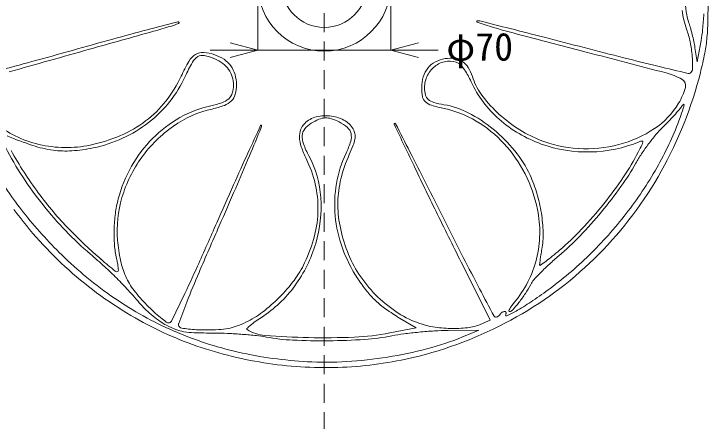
# Model space of a CAD drawing. Units: millimetres at full size, sheet at 1:5; details may follow other scales. Extents: x -1002 to 1017, y -687 to 676.
# Drawn here: x -674.6 to -309.3, y -84.1 to 130.1 of the extents above; entities that cross this region are included whole.
import ezdxf
from ezdxf.enums import TextEntityAlignment as Align

# ---------------------------------------------------------------- set-up
doc = ezdxf.new("R2010")
doc.units = ezdxf.units.MM
doc.header["$LTSCALE"] = 5
doc.linetypes.add('DASHED2', pattern=[3, 2, -1])
doc.layers.add('F-0', color=7, linetype='Continuous', lineweight=15)
doc.styles.add('ＭＳ ゴシック', font='')
doc.styles.get('ＭＳ ゴシック').set_extended_font_data('MS Gothic')

msp = doc.modelspace()

# ---------------------------------------------------------------- linework, layer by layer
at = {"layer": 'F-0'}
for p, q in [((-546.278, 111.043), (-546.278, 145.528)), ((-546.278, 111.003), (-560.766, 114.886)), ((-476.278, 111.003), (-461.789, 114.886)), ((-546.278, 111.003), (-571.278, 111.003)), ((-546.278, 111.003), (-560.766, 107.121)), ((-476.278, 111.003), (-451.278, 111.003)), ((-476.278, 111.003), (-461.789, 107.121))]:
    msp.add_line(p, q, dxfattribs=at)
at = {"layer": 'F-0', "linetype": 'DASHED2'}
msp.add_line((-511.278, 145.528), (-511.278, -425.482), dxfattribs=at)
at = {"layer": 'F-0'}
for points in [[(-546.278, 111.003), (-476.278, 111.003), (-476.278, 145.528)], [(-313.004, 116.083), (-315.076, 104.833), (-316.221, 112.291)], [(-438.436, -2.102), (-423.944, -31.038), (-429.184, -33.227)], [(-471.624, -29.906), (-462.977, -35.097), (-476.874, -37.739)], [(-446.111, -36.375), (-429.952, -36.167), (-436.361, -38.899)]]:
    msp.add_lwpolyline(points, dxfattribs=at)
for radius in [35, 22.5]:
    msp.add_circle((-511.278, 145.528), radius, dxfattribs=at)
for centre, radius, start, end in [((-1831.42, 146.058), 1522.114, 359.30887, 0.02919), ((-184.493, 150.489), 137.651, 185.96971, 188.71061), ((-281.855, 136.796), 41.466, 186.81927, 193.71858), ((-300.626, 132.696), 20.163, 188.71059, 200.0283), ((-560.772, 145.326), 249.678, 354.61797, 356.51098), ((4005.798, -17236.326), 17959.881, 104.82124, 104.87441), ((-617.358, 206.033), 86.18, 286.91102, 289.95509), ((-588.242, 125.357), 0.67, 44.99992, 104.82129), ((-588.113, 125.486), 0.488, 289.95512, 45.00008), ((-430.647, 126.112), 0.426, 91.62158, 250.90697), ((-375.336, 285.902), 169.518, 250.90699, 253.91691), ((-430.528, 121.922), 4.618, 75.88796, 91.6216), ((-5253.853, -19063.547), 19787.102, 75.84057, 75.88801), ((-278.177, 137.694), 45.252, 193.7186, 200.18031), ((-359.762, 111.14), 42.78, 16.01596, 20.02832), ((-446.847, 129.355), 137.44, 355.10852, 359.30898), ((-12776.63, 43393.719), 44952.995, 285.67029, 285.71475), ((-68.672, -1895.781), 2087.463, 104.87432, 105.38723), ((-721.447, 548.391), 444.012, 285.71474, 286.91107), ((-220.128, 824.233), 729.777, 253.91694, 255.28148), ((-1359.19, -3626.05), 3865.899, 75.56607, 75.84063), ((-363.559, 106.313), 45.715, 11.44619, 20.18025), ((-417.205, 94.651), 102.542, 13.92803, 16.01606), ((-378.577, 128.162), 66.676, 349.56343, 354.61793), ((1694.346, 8112.188), 8264.994, 255.2815, 255.51183), ((-2203.221, -6905.255), 7251.984, 75.39461, 75.56604), ((-420.751, 93.771), 106.195, 11.85449, 13.92808), ((-384.452, 124.016), 74.817, 348.80234, 355.10855), ((457.143, -3806.402), 4069.117, 105.38724, 105.69847), ((-380.654, 102.852), 63.157, 4.5913, 11.44619), ((-376.957, 102.963), 61.448, 8.73094, 11.85452), ((6854.235, -26584.573), 27726.66, 105.67029, 105.76128), ((-1646.815, 3679.423), 3706.756, 285.35681, 285.69852), ((-575.394, 103.099), 6.746, 85.47952, 122.44462), ((-576.874, 84.374), 25.53, 71.73561, 85.4795), ((383.7, 3022.255), 3007.042, 255.39458, 255.80734), ((-2395.314, -7714.826), 8081.861, 75.20379, 75.51182), ((-573.223, 99.684), 10.792, 122.44456, 149.45545), ((-573.852, 100.896), 7.842, 120.83339, 151.11753), ((-575.417, 103.517), 4.789, 78.18262, 120.83347), ((-580.689, 78.321), 30.531, 67.32358, 78.18262), ((-576.403, 88.577), 19.416, 53.07346, 67.32355), ((-574.978, 90.119), 19.479, 55.79186, 71.73557), ((-572.113, 94.334), 14.383, 35.77866, 55.79193), ((-445.037, 90.007), 16.777, 99.04587, 117.72954), ((-445.011, 89.848), 16.938, 82.06862, 99.04587), ((-444.031, 96.882), 9.836, 56.5652, 82.06856), ((32.649, 1634.16), 1575.244, 255.80729, 256.47697), ((-385.569, 102.457), 68.088, 358.99446, 4.59137), ((-507.828, 148.44), 200.587, 345.78182, 348.80228), ((-1169.856, 1942.713), 1905.743, 284.79468, 285.35686), ((-506.477, 60.298), 88.293, 149.45544, 155.20169), ((-487.318, 53.161), 106.669, 151.11751, 155.60938), ((-573.547, 92.378), 14.661, 35.48291, 53.07339), ((-572.155, 94.304), 14.435, 15.80659, 35.77869), ((-444.134, 91.299), 14.358, 125.66769, 153.01258), ((-446.954, 93.655), 12.656, 117.72944, 140.80846), ((-445.163, 92.732), 12.593, 96.12834, 125.66764), ((-445.406, 94.991), 10.322, 61.84501, 96.12832), ((-442.566, 100.297), 4.304, 39.0592, 61.84507), ((-465.458, 81.72), 33.785, 34.06646, 39.05911), ((-444.349, 96.402), 10.412, 31.92234, 56.56518), ((1666.639, 8428.146), 8562.96, 256.4769, 256.58576), ((-572.718, 92.969), 13.643, 17.1688, 35.48293), ((-446.468, 93.258), 13.284, 140.80843, 163.24456), ((-470.42, 78.365), 39.775, 29.05498, 34.06641), ((-452.556, 91.289), 20.082, 16.84778, 31.9223), ((-522.147, 152.068), 215.359, 330.91944, 345.78173), ((-340.534, 64.289), 35.946, 61.00549, 75.20375), ((-319.547, 100.19), 1.431, 256.58575, 301.71749), ((-320.239, 101.31), 2.748, 301.71743, 358.99451), ((-646.506, 124.995), 65.96, 321.8205, 335.20171), ((-640.995, 122.842), 62.068, 321.32875, 335.60944), ((-573.89, 92.607), 14.87, 359.99996, 17.16888), ((-577.242, 92.864), 19.722, 359.99999, 15.80662), ((-440.407, 91.433), 19.613, 163.24457, 180.00003), ((-443.908, 91.183), 14.613, 153.01259, 179.99998), ((-476.318, 75.088), 46.522, 24.59902, 29.05492), ((-403.828, 106.045), 30.832, 196.84771, 216.04854), ((-324.957, 92.397), 3.811, 344.72111, 61.00546), ((-572.306, 92.607), 13.285, 341.88377, 359.99999), ((-577.368, 92.864), 19.848, 345.28675, 359.99999), ((-433.415, 91.433), 26.605, 179.99995, 190.52877), ((-380.603, 118.908), 58.747, 204.59906, 228.83088), ((-353.008, 100.06), 32.89, 328.97947, 344.72109), ((-566.201, 90.609), 6.862, 312.18714, 341.88375), ((-565.516, 89.751), 7.594, 315.14718, 345.28673), ((-444.402, 91.183), 14.118, 179.99997, 195.18813), ((-373.681, 127.987), 68.118, 216.04853, 226.66426), ((-640.355, 120.158), 58.134, 307.10995, 321.82046), ((-644.737, 125.836), 66.86, 307.82283, 321.32875), ((-568.724, 93.394), 10.62, 289.63837, 312.18708), ((-567.515, 91.74), 10.414, 290.5313, 315.14719), ((-454.716, 87.474), 4.939, 190.52877, 227.15441), ((-453.379, 88.746), 4.816, 195.18803, 229.04836), ((-451.571, 90.829), 7.574, 229.04834, 254.23339), ((-558.964, 25.457), 57.543, 102.10441, 119.47615), ((-580.779, 127.177), 46.489, 282.10437, 289.63835), ((-580.762, 127.111), 48.184, 282.63152, 290.53131), ((-452.683, 89.667), 7.93, 227.15449, 253.58774), ((-427.891, 173.836), 95.674, 253.58782, 257.85449), ((-440.486, 130.093), 48.374, 254.23343, 260.63308), ((-455.409, 39.625), 43.318, 62.6207, 80.63307), ((-360.857, 104.78), 42.048, 303.60801, 328.9794), ((-341.159, 93.917), 21.861, 319.28495, 325.65575), ((-319.622, 79.201), 4.223, 128.25029, 145.65575), ((-333.944, 84.269), 12.195, 341.05252, 350.81485), ((-322.109, 82.355), 0.206, 350.81481, 128.25023), ((-557.577, 23.659), 57.835, 102.6316, 124.87409), ((-459.668, 26.18), 55.362, 59.16485, 77.85445), ((-470.081, 11.295), 75.222, 50.70539, 62.62064), ((-367.242, 134.811), 77.501, 226.66433, 236.71375), ((-439.584, 179.274), 152.149, 315.94654, 317.62689), ((-426.946, 167.744), 135.042, 317.62691, 319.28502), ((-610.077, 179.066), 304.147, 340.10459, 341.05249), ((-642.909, 123.535), 62.368, 292.96259, 307.10994), ((-554.793, 18.077), 66.021, 119.47614, 135.14682), ((-512.297, 63.193), 13.162, 103.99709, 135), ((-502.264, 46.553), 30.506, 112.82359, 121.37113), ((-510.436, 55.726), 20.858, 82.0336, 103.99703), ((-510.32, 65.695), 9.738, 92.80503, 112.82353), ((-510.343, 66.158), 9.275, 72.1642, 92.80505), ((-510.295, 56.729), 19.845, 59.46442, 82.03356), ((-515.531, 50.034), 26.213, 62.65564, 72.16426), ((-513.794, 53.392), 22.433, 49.1451, 62.65559), ((-505.828, 64.302), 11.052, 24.49544, 59.46439), ((-464.844, 17.511), 65.459, 42.68129, 59.16476), ((-373.997, 126.463), 68.783, 228.83096, 250.36058), ((-481.176, 132.416), 167.064, 330.71536, 340.10454), ((-437.67, 177.421), 149.485, 314.24373, 315.94653), ((-653.646, 107.776), 46.504, 228.75263, 244.11578), ((-646.37, 127.94), 69.524, 294.59141, 307.82279), ((-550.701, 13.792), 69.862, 124.87416, 144.17921), ((8404.857, -4051.42), 9853.64, 155.26571, 155.35876), ((-10484.038, 4224.426), 10772.739, 337.23202, 337.31865), ((-544.591, 71.358), 0.218, 18.43503, 155.26586), ((-545.779, 70.962), 1.469, 337.3186, 18.43499), ((-515.103, 65.999), 9.194, 135.00003, 159.63064), ((-516.756, 65.747), 6.161, 141.07316, 175.93754), ((-511.262, 61.31), 13.223, 121.3712, 141.07307), ((-502.989, 65.885), 5.915, 12.74778, 49.14509), ((-474.17, 72.201), 0.382, 89.99997, 205.51026), ((21926.71, 10761.854), 24821.101, 205.51038, 205.56905), ((-474.17, 72.157), 0.426, 27.17144, 90.00005), ((-33991.861, -17132.485), 37675.82, 27.14624, 27.17145), ((-473.112, 7.591), 80.007, 39.11623, 50.7053), ((-372.404, 126.949), 68.096, 236.71379, 247.78709), ((-371.984, 121.523), 62.151, 284.67569, 303.60796), ((-299.826, 35.89), 48.08, 134.24381, 140.21497), ((-607.736, 235.191), 183.352, 247.40116, 251.91549), ((-647.632, 120.169), 60.28, 244.11579, 256.76324), ((-652.488, 146.14), 86.919, 281.93135, 292.96257), ((-514.22, 65.671), 10.135, 159.63067, 182.52523), ((-512.446, 65.441), 10.481, 175.93754, 200.74756), ((-504.931, 65.446), 7.905, 342.6866, 12.74776), ((-503.423, 65.398), 8.409, 7.79948, 24.49543), ((-502.475, 65.528), 7.453, 349.52092, 7.79953), ((-247.032, -8.073), 116.782, 140.21501, 143.29206), ((-648.067, 131.647), 73.6, 281.91354, 294.59138), ((-552.399, 15.695), 69.398, 135.14684, 150.4096), ((-506.881, 65.995), 17.481, 182.52523, 199.09602), ((-542.564, 77.177), 47.325, 334.68235, 342.68653), ((-511.351, 67.169), 16.479, 338.39109, 349.52086), ((-373.965, 123.125), 63.965, 247.78707, 266.74232), ((-372.699, 128.563), 71.102, 271.26446, 292.48623), ((-343.56, 58.166), 5.088, 96.44742, 112.48624), ((-344.088, 62.837), 0.387, 353.85572, 96.4475), ((-347.753, 63.231), 4.074, 334.0842, 353.85567), ((-511.364, 147.712), 189.27, 207.6233, 213.10088), ((-645.551, 119.387), 61.531, 251.91543, 262.10552), ((-646.873, 123.398), 63.597, 256.76326, 269.07572), ((-646.93, 119.841), 60.04, 269.07573, 281.93132), ((-649.401, 137.97), 80.063, 273.82972, 281.91355), ((-470.029, 78.753), 56.48, 199.09599, 206.01247), ((-470.677, 81.264), 55.147, 200.74748, 207.99985), ((-608.389, 105.607), 120.852, 335.83073, 338.39106), ((-468.57, 14.075), 70.528, 26.8395, 42.68126), ((-372.731, 130.009), 72.548, 250.36064, 271.26448), ((-373.687, 128.024), 68.872, 266.74233, 284.67566), ((-567.117, 169.823), 247.964, 333.04466, 334.08423), ((-243.105, -11.001), 121.68, 143.29208, 146.3421), ((-489.759, 162.866), 213.725, 209.31206, 212.85976), ((-647.308, 106.715), 48.738, 262.10553, 273.8297), ((1048.304, -676.92), 1760.055, 155.35872, 155.95459), ((-2240.743, 764.681), 1832.843, 336.65729, 337.23208), ((-567.389, 29.842), 54.386, 3.82325, 27.99976), ((-443.287, 30.212), 62.501, 154.68235, 170.17875), ((-429.651, 25.394), 75.059, 155.83072, 166.10155), ((-3100.446, -1293.083), 2960.317, 26.78874, 27.14626), ((-458.64, 19.359), 61.355, 24.97542, 39.11615), ((-454.83, 112.72), 121.991, 325.91, 333.04468), ((-283.942, 16.191), 72.618, 146.34215, 150.83173), ((-550.117, 13.37), 70.582, 144.17927, 163.37828), ((-577.581, 26.267), 63.196, 13.2318, 26.01246), ((-461.651, 115.38), 130.898, 324.43852, 330.83176), ((-550.935, 14.864), 71.081, 150.40968, 165.40068), ((1946.847, 1202.377), 2672.094, 205.56908, 206.15373), ((-516.538, 152.249), 207.609, 322.73771, 330.71533), ((-525.735, 139.715), 183.568, 210.21747, 218.98747), ((-507.922, 149.956), 193.379, 213.10093, 218.49101), ((-491.734, 161.59), 211.373, 212.85969, 216.43695), ((-472.953, 11.857), 75.44, 11.77777, 26.83951), ((-464.961, 16.415), 68.328, 16.44025, 24.97543), ((-508.513, 144.486), 199.759, 315.19492, 330.91944), ((-532.965, 165.602), 216.339, 321.26394, 325.90999), ((2744.155, -1433.577), 3617.053, 155.95453, 156.3022), ((-570.038, 28.041), 55.447, 359.13376, 13.23179), ((-441.212, 29.853), 64.607, 170.1788, 185.29485), ((-448.068, 29.951), 56.087, 166.10152, 178.87966), ((-5642.692, -2576.631), 5808.213, 26.5728, 26.78869), ((-3770.238, 1424.735), 3498.684, 336.30301, 336.65733), ((-542.369, 173.086), 230.122, 320.24818, 324.43856), ((-499.698, 155.71), 201.474, 216.43689, 220.09823), ((-560.065, 16.34), 60.2, 163.37833, 185.00971), ((-581.892, 28.873), 68.922, 343.57951, 3.82316), ((-479.461, 12.136), 83.446, 9.09315, 16.44031), ((-509.375, 148.801), 191.523, 218.49103, 223.907), ((-558.304, 16.784), 63.466, 165.40074, 172.5139), ((-446.361, 29.918), 57.794, 178.87968, 191.44418), ((-536.862, 168.728), 221.335, 316.65592, 321.26394), ((-508.961, 148.344), 205.182, 216.15564, 228.19454), ((-526.643, 133.022), 166.25, 220.09816, 224.32702), ((-573.482, 28.093), 58.891, 345.4979, 359.13377), ((-455.807, 15.432), 57.925, 358.845, 11.77781), ((-545.524, 175.709), 234.225, 316.084, 320.24826), ((-521.81, 156.26), 214.233, 314.88004, 322.73772), ((-478.045, 178.316), 244.922, 218.98746, 226.05254), ((-541.242, 14.542), 80.675, 172.51398, 178.45605), ((-437.805, 30.169), 68.028, 185.29479, 199.99708), ((2955.106, 1697.494), 3795.36, 206.15377, 206.60319), ((-473.537, 13.084), 77.447, 1.51298, 9.0932), ((-2974.779, 1076.599), 2628.521, 335.75922, 336.30216), ((2481.827, -1319.334), 3329.07, 156.30308, 156.76328), ((-420.316, 35.19), 84.367, 191.44423, 200.90709), ((1921.914, 1206.948), 2649.845, 206.57275, 207.04647), ((-517.429, 141.048), 180.344, 223.90705, 229.57291), ((-430.389, 227.04), 300.802, 224.32692, 226.60469), ((-544.59, 14.632), 77.325, 178.45604, 184.50622), ((-438.782, 14.002), 42.68, 349.67129, 1.51295), ((-480.909, 115.92), 144.397, 310.30991, 316.65598), ((-526.24, 19.305), 94.154, 185.00966, 191.63236), ((-594.202, 33.452), 80.293, 334.68939, 345.49789), ((-456.251, 15.441), 58.369, 345.98608, 358.8451), ((-484.454, 116.908), 149.448, 310.25311, 316.08411), ((-480.779, 173.744), 227.456, 226.6046, 229.41333), ((-573.071, 12.387), 48.757, 184.5062, 193.05329), ((-585.475, 29.928), 72.657, 323.90678, 343.57953), ((-839.536, -237.063), 316.366, 47.75582, 49.57297), ((-429.042, 33.358), 77.354, 199.99707, 213.34905), ((-441.855, 26.962), 61.31, 200.90713, 213.43234), ((-507.567, 143.545), 198.424, 299.41318, 315.19495), ((-266.069, -17.475), 132.878, 169.67125, 171.02938), ((-509.449, 143.846), 196.714, 306.50324, 314.88005), ((-563.707, 213.517), 272.385, 309.26486, 310.30992), ((-507.652, 147.601), 202.261, 226.05254, 236.31812), ((-316.202, 365.849), 480.418, 229.41326, 230.58048), ((-670.855, -10.284), 51.621, 10.41344, 13.05328), ((-579.6, 8.32), 39.675, 191.63229, 204.26444), ((780.347, 624.123), 1368.103, 207.04642, 207.82334), ((-455.923, 15.359), 58.031, 333.08809, 345.98618), ((-257.628, -16.286), 141.077, 173.14374, 174.07422), ((-324.657, -8.226), 73.565, 171.02931, 173.1437), ((-633.566, 311.074), 392.246, 307.01056, 307.53378), ((-479.146, 110.074), 138.777, 307.53383, 309.26482), ((-288.989, -113.96), 153.053, 130.25316, 132.71518), ((-752.644, -141.384), 187.119, 45.06313, 47.7559), ((-650.259, -6.499), 30.681, 6.51563, 10.41343), ((-654.072, -6.934), 34.518, 3.69688, 6.51569), ((-1249.053, 299.551), 735.921, 334.35889, 335.75918), ((-568.552, 21.322), 51.919, 323.08388, 334.68941), ((-397.461, -1.772), 0.493, 174.07431, 224.50891), ((-397.615, -1.924), 0.276, 224.50888, 307.01042), ((-304.721, -96.92), 129.861, 132.71513, 135.50002), ((-507.811, 149.631), 206.908, 228.19456, 240.15804), ((-620.579, -4.448), 1.08, 230.58041, 314.99998), ((-620.276, -4.75), 0.652, 315.0001, 3.69704), ((-58.22, -228.74), 564.793, 156.76331, 158.47275), ((-433.612, 32.404), 71.188, 213.43238, 224.63029), ((-313.818, -87.981), 117.107, 135.49999, 138.11875), ((-751.854, -140.592), 186.001, 42.36116, 45.0631), ((-581.58, 7.428), 37.504, 204.26445, 217.33228), ((-597.041, 42.725), 87.553, 315.237, 323.08391), ((-419.314, 39.759), 88.999, 213.34908, 218.52064), ((-454.519, 14.646), 56.456, 319.92122, 333.08818), ((-392.497, -17.432), 11.43, 138.11873, 152.57017), ((-580.473, 26.282), 66.467, 302.87589, 323.90678), ((6579.338, 3684.601), 7925.147, 207.82332, 207.94181), ((-451.69, 13.289), 55.26, 326.81336, 332.57014), ((-550.136, 198.825), 265.111, 304.10815, 306.50325), ((-842.634, -223.373), 308.857, 40.51305, 42.36114), ((-549.892, 31.596), 77.356, 217.33232, 224.93589), ((-451.414, 14.207), 47.971, 218.52063, 226.73424), ((-434.726, 31.304), 69.622, 224.63024, 235.95069), ((-461.97, 20.013), 67.543, 321.861, 326.81334), ((-515.284, 136.149), 188.499, 236.31818, 247.14086), ((-2039.908, 679.166), 1613.167, 333.85989, 334.35882), ((86.114, -285.674), 719.949, 158.47276, 159.42546), ((-596.369, 42.058), 86.606, 307.35899, 315.23703), ((-449.237, 16.521), 51.148, 226.73417, 234.64175), ((-385.496, -43.433), 33.751, 139.92127, 143.82846), ((-474.779, 30.071), 83.83, 318.32339, 321.86101), ((-485.267, 103.042), 149.429, 300.42904, 304.10826), ((-579.941, 1.092), 36.674, 220.51314, 226.90524), ((-519.132, 62.287), 120.808, 224.93589, 227.39539), ((-413.599, 66.745), 112.732, 234.64168, 239.0213), ((-409.53, -27.25), 4.718, 151.95521, 165.5365), ((-402.527, -30.981), 12.653, 143.82853, 151.95517), ((-558.99, 23.485), 67.34, 226.90522, 230.96111), ((-559.695, 22.615), 66.221, 230.96114, 235.03353), ((-548.875, 29.948), 76.871, 227.39541, 230.84641), ((-572.926, 11.351), 47.973, 295.09916, 307.35907), ((-442.995, 19.068), 54.854, 235.95067, 249.48673), ((-421.105, -28.486), 0.931, 207.9418, 269.99999), ((-421.717, -26.052), 3.475, 290.54059, 302.72508), ((-421.908, -25.755), 3.829, 302.72511, 314.4015), ((-421.357, -26.318), 3.04, 314.40157, 328.28247), ((-416.315, -29.434), 2.887, 133.57336, 148.2825), ((-415.651, -30.131), 3.849, 121.71748, 133.5733), ((-415.789, -29.909), 3.588, 109.48751, 121.71748), ((-416.343, -28.342), 1.925, 90.00002, 109.48734), ((-416.343, -27.408), 0.991, 60.37754, 90.00001), ((-415.402, -28.297), 0.514, 148.28249, 295.27919), ((-416.151, -27.07), 0.602, 17.39919, 60.37775), ((-417.886, -26.762), 2.407, 328.28251, 344.35484), ((-416.451, -27.164), 0.916, 344.35478, 17.39898), ((-445.269, 34.947), 70.455, 295.27926, 300.42906), ((-413.832, -26.141), 0.276, 165.53631, 269.99989), ((-413.832, -24.187), 2.23, 269.99998, 318.32341), ((-516.118, 135.152), 190.216, 240.15815, 251.61966), ((-579.725, -6.026), 31.27, 235.03352, 242.17118), ((-544.183, 35.709), 84.302, 230.84632, 233.43117), ((-593.138, -30.284), 2.133, 233.43112, 270.00001), ((-593.138, -30.856), 1.561, 269.99999, 333.8599), ((-586.269, -33.283), 1.757, 159.42549, 224.99997), ((-579.391, 25.152), 63.213, 290.1224, 295.09924), ((-525.043, -63.446), 38.93, 125.50962, 130.26449), ((-497.827, -101.588), 85.786, 122.87583, 125.50972), ((-447.098, 8.102), 43.146, 249.48676, 260.55663), ((-513.061, 153.292), 209.613, 284.26746, 299.41317), ((-421.105, -27.688), 1.729, 269.99995, 290.54055), ((-573.026, 6.664), 45.62, 242.17111, 248.86823), ((-581.69, -15.752), 21.588, 248.86824, 260.58761), ((-585.843, -32.857), 2.359, 224.99992, 259.94401), ((-575.768, 23.961), 60.064, 259.94406, 263.28989), ((-575.47, 26.491), 62.611, 263.28986, 267.25571), ((-573.58, 65.916), 102.081, 267.25568, 270.00552), ((-573.583, 95.504), 131.67, 270.00555, 272.97354), ((-568.551, -1.364), 34.671, 272.97356, 280.98048), ((-567.285, -7.889), 28.024, 280.98055, 290.1224), ((-551.737, -35.616), 0.354, 134.44218, 238.28242), ((-528.841, -58.962), 33.054, 130.26449, 134.44226), ((-540.882, -18.053), 21.001, 238.28251, 265.60932), ((-442.974, 32.894), 68.278, 260.55659, 268.40533), ((-444.272, -179.145), 142.782, 90.73812, 93.61789), ((-443.093, 28.639), 64.022, 268.40528, 276.40053), ((-438.71, -10.429), 24.709, 276.40052, 292.6765), ((-514.215, 138.685), 191.251, 247.14094, 257.88062), ((-578.367, 4.292), 41.906, 260.58765, 268.1729), ((-566.535, 375.22), 413.022, 268.17294, 269.58584), ((-570.946, -235.029), 197.243, 87.44309, 89.58588), ((-573.763, -298.13), 260.407, 85.70326, 87.44318), ((-572.033, -275.106), 237.318, 83.94253, 85.70331), ((-554.052, -105.666), 66.926, 79.42527, 83.94257), ((-508.888, 398.634), 438.915, 265.60927, 268.6098), ((-523.012, 60.602), 102.214, 259.42532, 267.26788), ((-511.034, 310.198), 350.453, 268.60982, 272.54496), ((-501.273, 90.598), 130.636, 272.54504, 280.76461), ((-497.652, 71.69), 113.073, 273.83833, 281.15824), ((-456.577, -136.55), 99.179, 97.45328, 101.15817), ((-438.522, -274.563), 238.368, 95.52906, 97.45324), ((-437.704, -283.019), 246.863, 93.61788, 95.52899), ((-495.239, 99.234), 150.157, 285.6382, 293.08586), ((-512.182, 287.543), 329.414, 267.26787, 270.54726), ((-512.191, 288.382), 330.252, 270.54728, 273.83835), ((-510.754, 151.296), 207.228, 251.61974, 262.36811), ((-510.529, 153.854), 206.877, 279.78091, 285.63824), ((-509.126, 162.383), 215.489, 257.88063, 267.70107), ((-509.916, 140.921), 196.849, 273.07713, 284.26749), ((-512.008, 162.434), 215.584, 274.03334, 279.78096), ((-510.554, 152.788), 208.733, 262.36814, 273.07717), ((-510.171, 136.371), 189.456, 267.70106, 274.03338)]:
    msp.add_arc(centre, radius, start, end, dxfattribs=at)

# ---------------------------------------------------------------- texts
at = {"layer": 'F-0', "style": 'ＭＳ ゴシック'}
msp.add_text('φ70', height=14.66, dxfattribs=at).set_placement((-447.041, 101.147), align=Align.BOTTOM_LEFT)

doc.saveas('drawing.dxf')
